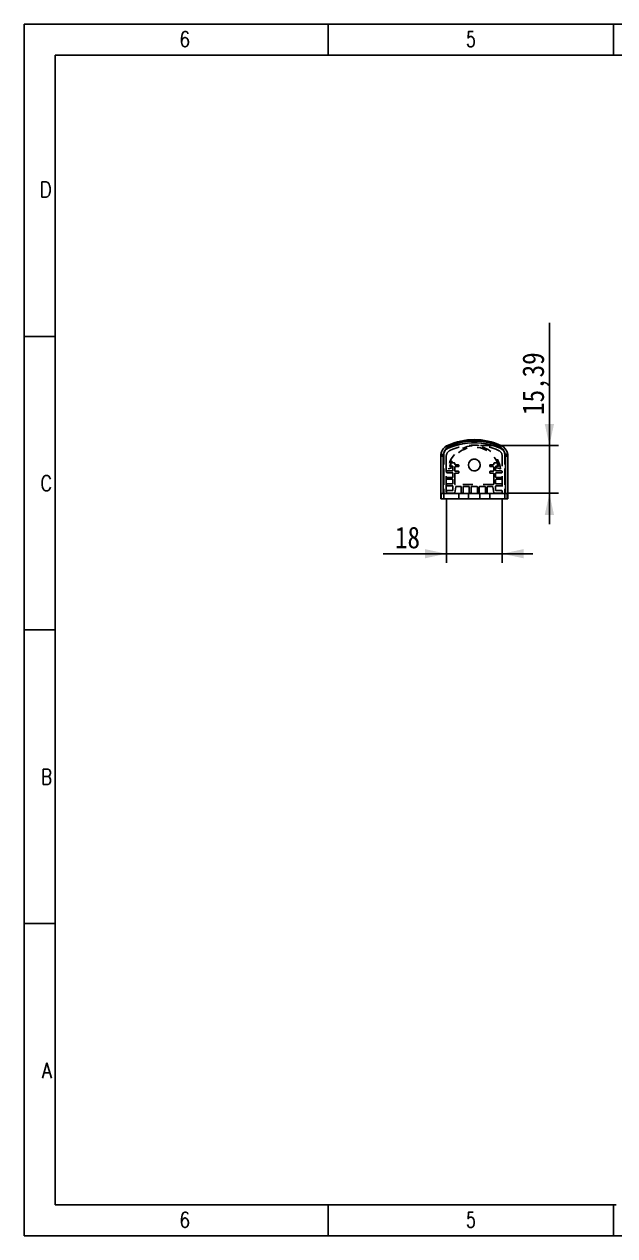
# Model space of a CAD drawing. Extents: x 14 to 580, y 14 to 406.
# Drawn here: x 14 to 205.1, y 14 to 406 of the extents above; entities that cross this region are included whole.
import ezdxf
from ezdxf.enums import TextEntityAlignment as Align

# ---------------------------------------------------------------- set-up
doc = ezdxf.new("R2010")
doc.units = 0
doc.header["$LTSCALE"] = 32.67
doc.linetypes.add('HIDDEN', pattern=[0.2, 0.1, -0.1])
doc.layers.get('0').update_dxf_attribs({"linetype": 'CONTINUOUS'})
for name, color, linetype in [('AP012-BASE3', 7, 'CONTINUOUS'), ('AP012-DIFFUSE3', 7, 'CONTINUOUS'), ('AP0124', 7, 'CONTINUOUS'), ('AP0129', 7, 'CONTINUOUS'), ('AP013-ENDCAP2', 7, 'CONTINUOUS'), ('AP013-ENDCAP3', 7, 'CONTINUOUS')]:
    doc.layers.add(name, color=color, linetype=linetype)
doc.styles.get("Standard").update_dxf_attribs({"font": 'SIMHEI.SHX', "width": 0.85})
doc.styles.add('TEXTSTYLE_2', font='TXT.TTF')
doc.dimstyles.get("Standard").update_dxf_attribs({"dimtxt": 2.5, "dimasz": 2.5, "dimexe": 1.25, "dimexo": 0.625, "dimtad": 1, "dimcen": 2.5, "dimazin": 3, "dimtfac": 1, "dimtmove": 0, "dimatfit": 3})

# ---------------------------------------------------------------- blocks, each defined once
blk = doc.blocks.new('_FILLED')
at = {"color": 0, "linetype": 'BYBLOCK'}
blk.add_solid([(0, 0), (-1, 0.214), (-1, -0.214)], dxfattribs=at)
blk = doc.blocks.new('*D0')
at = {"layer": 'AP0124', "color": 3}
for p, q in [((183.97, 269.65), (183.97, 309.34)), ((183.97, 309.34), (183.97, 261.95)), ((161.66, 269.65), (186.97, 269.65)), ((183.97, 244.25), (183.97, 261.95)), ((170.46, 254.25), (186.97, 254.25)), ((183.97, 254.25), (183.97, 244.25))]:
    blk.add_line(p, q, dxfattribs=at)
at = {"layer": 'AP0124', "color": 3, "xscale": 7, "yscale": 7, "zscale": 7}
for p, rotation in [((183.97, 269.65), 270), ((183.97, 254.25), 90)]:
    blk.add_blockref('_FILLED', p, dxfattribs=dict(at, rotation=rotation))
at = {"layer": 'AP0124', "color": 3, "width": 0.85}
blk.add_text('15,39', height=7, rotation=90, dxfattribs=at).set_placement((182.22, 279.59))
blk = doc.blocks.new('*D1')
at = {"layer": 'AP0124', "color": 3}
for p, q in [((150.66, 252.45), (150.66, 231.68)), ((168.66, 252.45), (168.66, 231.68)), ((150.66, 234.68), (130.2, 234.68)), ((130.2, 234.68), (159.66, 234.68)), ((178.66, 234.68), (159.66, 234.68)), ((168.66, 234.68), (178.66, 234.68))]:
    blk.add_line(p, q, dxfattribs=at)
at = {"layer": 'AP0124', "color": 3, "xscale": 7, "yscale": 7, "zscale": 7}
blk.add_blockref('_FILLED', (150.66, 234.68), dxfattribs=at)
at = {"layer": 'AP0124', "color": 3, "xscale": 7, "yscale": 7, "zscale": 7, "rotation": 180}
blk.add_blockref('_FILLED', (168.66, 234.68), dxfattribs=at)
at = {"layer": 'AP0124', "color": 3, "width": 0.85}
blk.add_text('18', height=7, dxfattribs=at).set_placement((142.1, 236.43), align=Align.RIGHT)

msp = doc.modelspace()

# ---------------------------------------------------------------- linework, layer by layer
at = {"layer": 'AP012-BASE3', "color": 8, "linetype": 'HIDDEN'}
for p, q in [((152.11, 263.954), (152.11, 263.154)), ((153.16, 264.054), (152.21, 264.054)), ((152.21, 263.054), (152.56, 263.054)), ((152.76, 262.854), (152.76, 261.654)), ((153.36, 263.654), (153.36, 263.854)), ((153.36, 261.554), (153.36, 262.654)), ((154.46, 263.454), (153.56, 263.454)), ((153.56, 262.854), (154.46, 262.854)), ((154.66, 263.054), (154.66, 263.254)), ((164.66, 263.254), (164.66, 263.054)), ((165.76, 263.454), (164.86, 263.454)), ((164.86, 262.854), (165.76, 262.854)), ((165.96, 263.854), (165.96, 263.654)), ((165.96, 262.654), (165.96, 261.554)), ((167.11, 264.054), (166.16, 264.054)), ((166.56, 261.654), (166.56, 262.854)), ((166.76, 263.054), (167.11, 263.054)), ((167.21, 263.154), (167.21, 263.954)), ((150.66, 261.254), (150.66, 261.054)), ((150.66, 259.154), (150.66, 258.954)), ((152.56, 261.454), (150.86, 261.454)), ((150.86, 260.854), (152.56, 260.854)), ((152.56, 259.354), (150.86, 259.354)), ((150.86, 258.754), (152.56, 258.754)), ((152.76, 260.654), (152.76, 259.554)), ((153.36, 257.254), (153.36, 260.554)), ((154.46, 261.354), (153.56, 261.354)), ((153.56, 260.754), (154.46, 260.754)), ((154.66, 260.954), (154.66, 261.154)), ((164.66, 261.154), (164.66, 260.954)), ((165.76, 261.354), (164.86, 261.354)), ((164.86, 260.754), (165.76, 260.754)), ((165.96, 260.554), (165.96, 257.254)), ((166.56, 259.554), (166.56, 260.654)), ((168.46, 261.454), (166.76, 261.454)), ((166.76, 260.854), (168.46, 260.854)), ((168.46, 259.354), (166.76, 259.354)), ((166.76, 258.754), (168.46, 258.754)), ((168.66, 261.054), (168.66, 261.254)), ((168.66, 258.954), (168.66, 259.154)), ((150.66, 257.054), (150.66, 256.854)), ((150.66, 254.954), (150.66, 254.454)), ((152.56, 257.254), (150.86, 257.254)), ((150.86, 256.654), (152.56, 256.654)), ((152.56, 255.154), (150.86, 255.154)), ((152.76, 258.554), (152.76, 257.454)), ((152.76, 256.454), (152.76, 255.354)), ((153.336, 254.419), (153.666, 256.288)), ((165.76, 257.054), (153.56, 257.054)), ((153.863, 256.454), (155.26, 256.454)), ((155.46, 256.254), (155.46, 254.454)), ((156.06, 254.454), (156.06, 256.254)), ((156.26, 256.454), (157.86, 256.454)), ((158.06, 256.254), (158.06, 254.454)), ((158.66, 254.454), (158.66, 256.254)), ((158.86, 256.454), (160.46, 256.454)), ((160.66, 256.254), (160.66, 254.454)), ((161.26, 254.454), (161.26, 256.254)), ((161.46, 256.454), (163.06, 256.454)), ((163.26, 256.254), (163.26, 254.454)), ((163.86, 254.454), (163.86, 256.254)), ((164.06, 256.454), (165.457, 256.454)), ((165.654, 256.288), (165.984, 254.419)), ((166.56, 257.454), (166.56, 258.554)), ((166.56, 255.354), (166.56, 256.454)), ((168.46, 257.254), (166.76, 257.254)), ((166.76, 256.654), (168.46, 256.654)), ((168.46, 255.154), (166.76, 255.154)), ((168.66, 256.854), (168.66, 257.054)), ((168.66, 254.454), (168.66, 254.954)), ((150.86, 254.254), (153.139, 254.254)), ((155.66, 254.254), (155.86, 254.254)), ((158.26, 254.254), (158.46, 254.254)), ((160.86, 254.254), (161.06, 254.254)), ((163.46, 254.254), (163.66, 254.254)), ((166.18, 254.254), (168.46, 254.254))]:
    msp.add_line(p, q, dxfattribs=at)
for centre, radius, start, end in [((152.21, 263.954), 0.1, 90, 180), ((152.21, 263.154), 0.1, 180, 270), ((152.56, 262.854), 0.2, 0, 90), ((153.16, 263.854), 0.2, 0, 90), ((153.56, 263.654), 0.2, 180, 270), ((153.56, 262.654), 0.2, 90, 180), ((154.46, 263.254), 0.2, 0, 90), ((154.46, 263.054), 0.2, 270, 360), ((164.86, 263.254), 0.2, 90, 180), ((164.86, 263.054), 0.2, 180, 270), ((165.76, 263.654), 0.2, 270, 360), ((165.76, 262.654), 0.2, 0, 90), ((166.16, 263.854), 0.2, 90, 180), ((166.76, 262.854), 0.2, 90, 180), ((167.11, 263.954), 0.1, 0, 90), ((167.11, 263.154), 0.1, 270, 360), ((150.86, 261.254), 0.2, 90, 180), ((150.86, 261.054), 0.2, 180, 270), ((150.86, 259.154), 0.2, 90, 180), ((150.86, 258.954), 0.2, 180, 270), ((152.56, 261.654), 0.2, 270, 360), ((152.56, 260.654), 0.2, 0, 90), ((152.56, 259.554), 0.2, 270, 360), ((152.56, 258.554), 0.2, 0, 90), ((153.56, 261.554), 0.2, 180, 270), ((153.56, 260.554), 0.2, 90, 180), ((154.46, 261.154), 0.2, 0, 90), ((154.46, 260.954), 0.2, 270, 360), ((164.86, 261.154), 0.2, 90, 180), ((164.86, 260.954), 0.2, 180, 270), ((165.76, 261.554), 0.2, 270, 360), ((165.76, 260.554), 0.2, 0, 90), ((166.76, 261.654), 0.2, 180, 270), ((166.76, 260.654), 0.2, 90, 180), ((166.76, 259.554), 0.2, 180, 270), ((166.76, 258.554), 0.2, 90, 180), ((168.46, 261.254), 0.2, 0, 90), ((168.46, 261.054), 0.2, 270, 360), ((168.46, 259.154), 0.2, 0, 90), ((168.46, 258.954), 0.2, 270, 360), ((150.86, 257.054), 0.2, 90, 180), ((150.86, 256.854), 0.2, 180, 270), ((150.86, 254.954), 0.2, 90, 180), ((152.56, 257.454), 0.2, 270, 360), ((152.56, 256.454), 0.2, 0, 90), ((152.56, 255.354), 0.2, 270, 360), ((153.56, 257.254), 0.2, 180, 270), ((153.863, 256.254), 0.2, 90, 170), ((155.26, 256.254), 0.2, 0, 90), ((156.26, 256.254), 0.2, 90, 180), ((157.86, 256.254), 0.2, 0, 90), ((158.86, 256.254), 0.2, 90, 180), ((160.46, 256.254), 0.2, 0, 90), ((161.46, 256.254), 0.2, 90, 180), ((163.06, 256.254), 0.2, 0, 90), ((164.06, 256.254), 0.2, 90, 180), ((165.457, 256.254), 0.2, 10, 90), ((165.76, 257.254), 0.2, 270, 360), ((166.76, 257.454), 0.2, 180, 270), ((166.76, 256.454), 0.2, 90, 180), ((166.76, 255.354), 0.2, 180, 270), ((168.46, 257.054), 0.2, 0, 90), ((168.46, 256.854), 0.2, 270, 360), ((168.46, 254.954), 0.2, 0, 90), ((150.86, 254.454), 0.2, 180, 270), ((153.139, 254.454), 0.2, 270, 350), ((155.66, 254.454), 0.2, 180, 270), ((155.86, 254.454), 0.2, 270, 360), ((158.26, 254.454), 0.2, 180, 270), ((158.46, 254.454), 0.2, 270, 360), ((160.86, 254.454), 0.2, 180, 270), ((161.06, 254.454), 0.2, 270, 360), ((163.46, 254.454), 0.2, 180, 270), ((163.66, 254.454), 0.2, 270, 360), ((166.18, 254.454), 0.2, 190, 270), ((168.46, 254.454), 0.2, 270, 360)]:
    msp.add_arc(centre, radius, start, end, dxfattribs=at)
at = {"layer": 'AP012-DIFFUSE3', "color": 8, "linetype": 'HIDDEN'}
for p, q in [((152.384, 262.993), (151.918, 262.868)), ((152.51, 262.586), (152.51, 262.897)), ((166.81, 262.897), (166.81, 262.586)), ((167.402, 262.868), (166.936, 262.993)), ((151.16, 262.148), (152.436, 262.49)), ((166.884, 262.49), (168.16, 262.148))]:
    msp.add_line(p, q, dxfattribs=at)
for centre, radius, start, end in [((159.66, 261.081), 8.567, 7.15267, 172.84733), ((159.66, 261.046), 8.102, 13.85255, 166.14745), ((151.892, 262.965), 0.1, 167.95087, 285), ((152.41, 262.897), 0.1, 0, 105), ((166.91, 262.897), 0.1, 75, 180), ((167.428, 262.965), 0.1, 255, 12.04913), ((152.41, 262.586), 0.1, 285, 360), ((166.91, 262.586), 0.1, 180, 255)]:
    msp.add_arc(centre, radius, start, end, dxfattribs=at)
at = {"layer": 'AP0129', "color": 7}
for p, q in [((14, 14), (14, 406)), ((14, 406), (580, 406)), ((112.333, 396), (112.333, 406)), ((204.667, 396), (204.667, 406)), ((24, 24), (24, 396)), ((24, 396), (570, 396)), ((24, 305), (14, 305)), ((24, 210), (14, 210)), ((24, 115), (14, 115)), ((24, 24), (205.6, 24)), ((112.333, 24), (112.333, 14)), ((204.667, 24), (204.667, 14)), ((14, 14), (580, 14))]:
    msp.add_line(p, q, dxfattribs=at)
at = {"layer": 'AP013-ENDCAP2', "color": 7}
for p, q in [((148.81, 266.267), (148.81, 252.404)), ((149.577, 266.267), (148.81, 266.267)), ((149.577, 266.267), (149.577, 254.204)), ((169.743, 266.267), (170.51, 266.267)), ((169.743, 254.204), (169.743, 266.267)), ((170.51, 252.404), (170.51, 266.267)), ((148.81, 252.404), (170.51, 252.404)), ((148.969, 254.204), (148.969, 252.404)), ((148.969, 254.204), (170.351, 254.204)), ((154.615, 252.404), (154.615, 254.204)), ((164.705, 252.404), (164.705, 254.204)), ((170.351, 252.404), (170.351, 254.204))]:
    msp.add_line(p, q, dxfattribs=at)
for points in [[(168.065, 268.815), (166.293, 269.507), (164.765, 269.959), (163.341, 270.268), (161.878, 270.479), (160.323, 270.587), (158.734, 270.577), (157.183, 270.449), (155.743, 270.224), (154.36, 269.909), (152.906, 269.466), (151.254, 268.815)], [(151.254, 268.815), (150.693, 268.484), (150.221, 268.036), (149.868, 267.496), (149.65, 266.894), (149.577, 266.267)], [(151.254, 268.815), (151.122, 269.147), (151.034, 269.434), (151.004, 269.635), (151.034, 269.725)], [(168.065, 268.815), (168.198, 269.147), (168.285, 269.434), (168.316, 269.635), (168.286, 269.725)], [(169.743, 266.267), (169.67, 266.894), (169.452, 267.495), (169.099, 268.035), (168.627, 268.484), (168.065, 268.815)]]:
    msp.add_lwpolyline(points, dxfattribs=at)
msp.add_circle((159.66, 263.398), 1.9, dxfattribs=at)
for centre, radius, start, end in [((159.66, 250.798), 20.8, 65.4992, 114.5008), ((159.66, 250.798), 20.8, 65.4992, 114.5008), ((152.61, 266.267), 3.8, 114.5008, 180), ((152.61, 266.267), 3.8, 168.29797, 180), ((152.61, 266.267), 3.8, 155.99912, 164.88193), ((152.61, 266.267), 3.8, 150.78839, 152.8072), ((152.61, 266.267), 3.8, 139.59349, 141.67296), ((152.61, 266.267), 3.8, 114.5008, 126.18493), ((166.71, 266.267), 3.8, 53.81392, 65.4992), ((166.71, 266.267), 3.8, 0, 65.4992), ((166.71, 266.267), 3.8, 43.90805, 47.55643), ((166.71, 266.267), 3.8, 38.32704, 39.1568), ((166.71, 266.267), 3.8, 27.19268, 29.21179), ((166.71, 266.267), 3.8, 15.11517, 24.00095), ((166.71, 266.267), 3.8, 0, 11.70012)]:
    msp.add_arc(centre, radius, start, end, dxfattribs=at)
at = {"layer": 'AP013-ENDCAP3', "color": 8, "linetype": 'HIDDEN'}
for p, q in [((149.81, 266.807), (149.81, 252.404)), ((149.81, 252.404), (149.81, 266.807)), ((169.51, 266.807), (169.51, 252.404)), ((169.51, 252.404), (169.51, 266.807)), ((148.81, 252.404), (148.81, 266.267)), ((149.577, 266.267), (148.81, 266.267)), ((149.577, 254.204), (149.577, 266.267)), ((150.61, 266.267), (150.61, 254.704)), ((150.61, 254.704), (150.61, 266.267)), ((168.71, 266.267), (168.71, 254.704)), ((168.71, 266.267), (168.71, 254.704)), ((169.743, 266.267), (170.51, 266.267)), ((169.743, 266.267), (169.743, 254.204)), ((170.51, 266.267), (170.51, 252.404)), ((170.51, 252.404), (148.81, 252.404)), ((148.969, 252.404), (148.969, 254.204)), ((148.969, 254.204), (170.351, 254.204)), ((168.21, 254.204), (151.11, 254.204)), ((168.21, 254.204), (151.11, 254.204)), ((154.615, 252.404), (154.615, 254.204)), ((157.81, 252.404), (157.81, 254.204)), ((157.81, 252.404), (157.81, 254.204)), ((157.81, 252.404), (161.51, 252.404)), ((161.51, 252.404), (161.51, 254.204)), ((161.51, 252.404), (161.51, 254.204)), ((164.705, 252.404), (164.705, 254.204)), ((170.351, 254.204), (170.351, 252.404))]:
    msp.add_line(p, q, dxfattribs=at)
for points in [[(151.254, 268.815), (153.026, 269.507), (154.555, 269.959), (155.978, 270.268), (157.441, 270.479), (158.997, 270.587), (160.586, 270.577), (162.136, 270.449), (163.576, 270.224), (164.96, 269.909), (166.413, 269.466), (168.065, 268.815)], [(151.449, 269.354), (152.572, 269.825), (153.674, 270.211), (154.762, 270.522), (155.841, 270.766), (156.921, 270.947), (158.009, 271.068), (159.108, 271.13), (160.211, 271.13), (161.31, 271.068), (162.398, 270.947), (163.477, 270.766), (164.557, 270.522), (165.645, 270.211), (166.748, 269.825), (167.871, 269.354)], [(167.871, 269.354), (166.748, 269.825), (165.645, 270.211), (164.557, 270.522), (163.478, 270.766), (162.399, 270.947), (161.311, 271.068), (160.212, 271.13), (159.109, 271.13), (158.01, 271.068), (156.921, 270.947), (155.842, 270.766), (154.763, 270.522), (153.675, 270.211), (152.572, 269.825), (151.449, 269.354)], [(148.81, 266.267), (148.844, 266.406), (148.944, 266.537), (149.103, 266.648), (149.31, 266.734), (149.551, 266.788), (149.81, 266.807)], [(148.81, 266.267), (148.844, 266.406), (148.944, 266.537), (149.103, 266.648), (149.31, 266.734), (149.551, 266.788), (149.81, 266.807)], [(149.577, 266.267), (149.65, 266.894), (149.867, 267.495), (150.221, 268.035), (150.693, 268.484), (151.254, 268.815)], [(149.81, 266.807), (149.85, 267.279), (149.968, 267.735), (150.159, 268.161), (150.413, 268.543), (150.72, 268.873), (151.069, 269.145), (151.449, 269.354)], [(151.449, 269.354), (151.069, 269.145), (150.72, 268.873), (150.413, 268.543), (150.159, 268.161), (149.968, 267.735), (149.85, 267.279), (149.81, 266.807)], [(151.254, 268.815), (151.122, 269.147), (151.034, 269.434), (151.004, 269.635), (151.034, 269.725)], [(151.034, 269.725), (151.109, 269.721), (151.208, 269.654), (151.324, 269.529), (151.449, 269.354)], [(151.034, 269.725), (151.109, 269.721), (151.208, 269.654), (151.324, 269.529), (151.449, 269.354)], [(168.286, 269.725), (168.21, 269.721), (168.111, 269.654), (167.995, 269.529), (167.871, 269.354)], [(168.286, 269.725), (168.21, 269.721), (168.111, 269.654), (167.995, 269.529), (167.871, 269.354)], [(167.871, 269.354), (168.25, 269.145), (168.599, 268.873), (168.906, 268.543), (169.16, 268.161), (169.351, 267.735), (169.47, 267.279), (169.51, 266.807)], [(169.51, 266.807), (169.47, 267.279), (169.351, 267.735), (169.16, 268.161), (168.906, 268.543), (168.599, 268.873), (168.25, 269.145), (167.871, 269.354)], [(168.065, 268.815), (168.198, 269.147), (168.285, 269.434), (168.316, 269.635), (168.286, 269.725)], [(168.065, 268.815), (168.627, 268.484), (169.098, 268.036), (169.452, 267.496), (169.67, 266.894), (169.743, 266.267)], [(170.51, 266.267), (170.476, 266.406), (170.376, 266.537), (170.217, 266.648), (170.01, 266.734), (169.769, 266.788), (169.51, 266.807)], [(170.51, 266.267), (170.476, 266.406), (170.376, 266.537), (170.217, 266.648), (170.01, 266.734), (169.769, 266.788), (169.51, 266.807)]]:
    msp.add_lwpolyline(points, dxfattribs=at)
msp.add_circle((159.66, 263.398), 1.9, dxfattribs=at)
for centre, radius, start, end in [((152.61, 266.267), 3.8, 164.88193, 168.29797), ((152.61, 266.267), 3.8, 152.8072, 155.99912), ((152.61, 266.267), 3.8, 141.67296, 150.78839), ((152.61, 266.267), 3.8, 126.18493, 139.59349), ((152.61, 266.267), 2, 114.5008, 180), ((152.61, 266.267), 2, 114.5008, 180), ((159.66, 250.798), 19, 65.4992, 114.5008), ((159.66, 250.798), 19, 65.4992, 114.5008), ((166.71, 266.267), 2, 0, 65.4992), ((166.71, 266.267), 2, 0, 65.4992), ((166.71, 266.267), 3.8, 47.55643, 56.61), ((166.71, 266.267), 3.8, 39.1568, 43.90805), ((166.71, 266.267), 3.8, 29.21179, 38.32704), ((166.71, 266.267), 3.8, 24.00095, 27.19268), ((166.71, 266.267), 3.8, 11.70012, 15.11517), ((151.11, 254.704), 0.5, 180, 270), ((151.11, 254.704), 0.5, 180, 270), ((168.21, 254.704), 0.5, 270, 360), ((168.21, 254.704), 0.5, 270, 360)]:
    msp.add_arc(centre, radius, start, end, dxfattribs=at)

# ---------------------------------------------------------------- texts
at = {"layer": 'AP0129', "color": 7, "style": 'TEXTSTYLE_2'}
for s, width, p in [('6', 0.785714, (67.634, 398.659)), ('D', 0.904762, (23, 350)), ('C', 0.833333, (23, 255)), ('B', 0.785714, (23, 160)), ('A', 0.857143, (23, 65)), ('6', 0.785714, (67.634, 16.659))]:
    msp.add_text(s, height=5, dxfattribs=dict(at, width=width)).set_placement(p, align=Align.RIGHT)
at = {"layer": 'AP0129', "color": 7, "style": 'TEXTSTYLE_2', "width": 0.714286}
for p in [(157.033, 398.659), (157.033, 16.659)]:
    msp.add_text('5', height=5, dxfattribs=at).set_placement(p)

# ---------------------------------------------------------------- dimensions: what is measured, and where the dimension line sits
at = {"layer": 'AP0124', "color": 3}
dim = msp.add_linear_dim(base=(183.967, 269.648), p1=(170.46, 254.254), p2=(161.66, 269.648), angle=90, dimstyle='Standard', dxfattribs=at)
dim.commit()
dim.dimension.update_dxf_attribs({"geometry": '*D0', "text_midpoint": (178.717, 294.462), "dimtype": 128})
dim = msp.add_linear_dim(base=(168.66, 234.676), p1=(150.66, 252.454), p2=(168.66, 252.454), dimstyle='Standard', dxfattribs=at)
dim.commit()
dim.dimension.update_dxf_attribs({"geometry": '*D1', "text_midpoint": (124.248, 239.926), "dimtype": 128})

doc.saveas('drawing.dxf')
